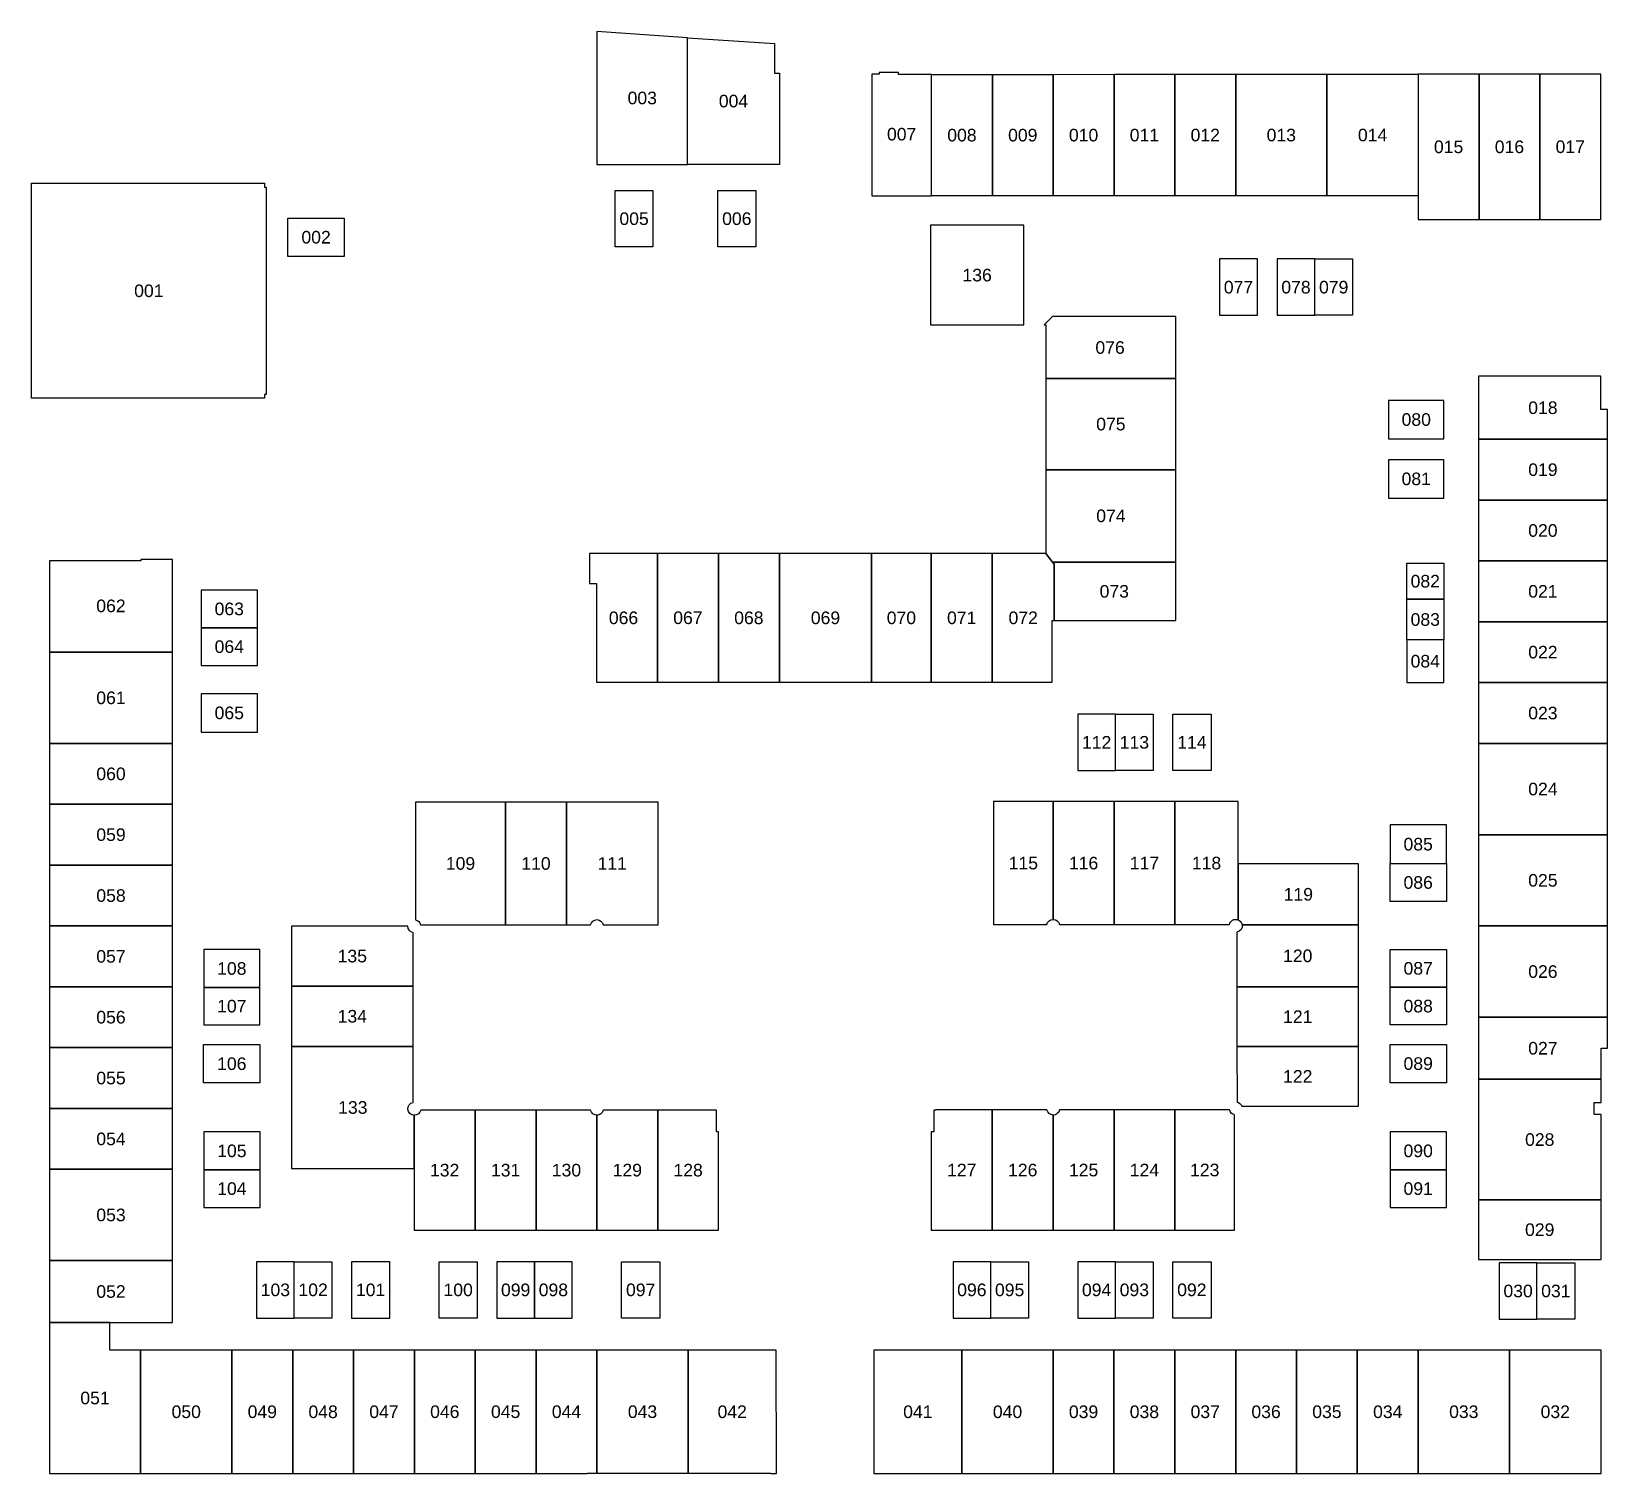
# Model space of a CAD drawing. Header units: millimetres. Extents: x -85770 to -15827, y -7555 to 56439.
import ezdxf
from ezdxf.enums import TextEntityAlignment as Align

# ---------------------------------------------------------------- set-up
doc = ezdxf.new("R2010")
doc.units = ezdxf.units.MM
doc.header["$MEASUREMENT"] = 0
doc.layers.add('RM_', color=34, linetype='Continuous')
doc.layers.add('RM_TXT', color=7, linetype='Continuous')
doc.styles.add('MONOTXT', font='ARIAL.TTF')

msp = doc.modelspace()

# ---------------------------------------------------------------- linework, layer by layer
at = {"layer": 'RM_'}
for points in [[(-56652, 56165), (-60677, 56439), (-60677, 50542), (-56652, 50542)], [(-56652, 50542), (-56652, 56165), (-52802, 55903), (-52802, 54585), (-52578, 54585), (-52578, 50542)], [(-45827, 54539), (-47202, 54539), (-47287, 54539), (-47287, 54622), (-48146, 54622), (-48146, 54550), (-48477, 54550), (-48477, 54510), (-48477, 54510), (-48478, 49144), (-45827, 49144)], [(-43127, 49144), (-45827, 49144), (-45827, 54539), (-43127, 54539)], [(-40428, 49144), (-43127, 49144), (-43127, 54539), (-40428, 54539)], [(-40428, 54539), (-37728, 54541), (-37728, 49144), (-40428, 49144)], [(-35028, 49144), (-37728, 49144), (-37728, 54541), (-35028, 54544)], [(-32328, 49144), (-35028, 49144), (-35028, 54544), (-32764, 54545), (-32764, 54542), (-32328, 54543)], [(-28278, 49144), (-32328, 49144), (-32328, 54543), (-28278, 54546)], [(-28278, 49164), (-28278, 54546), (-24664, 54549), (-24664, 54545), (-24564, 54545), (-24228, 54546), (-24226, 49144), (-28278, 49144), (-28278, 49144)], [(-21528, 54548), (-21638, 54548), (-22903, 54546), (-24228, 54546), (-24227, 51845), (-24226, 49144), (-24227, 48097), (-21528, 48098)], [(-18828, 54550), (-21528, 54548), (-21528, 48098), (-18828, 48099)], [(-16127, 54545), (-17129, 54545), (-17130, 54551), (-18828, 54550), (-18828, 54550), (-18828, 48099), (-16127, 48100)], [(-75354, 49538), (-75354, 40329), (-75434, 40329), (-75434, 40164), (-85770, 40165), (-85770, 49702), (-75434, 49703), (-75434, 49538)], [(-58190, 46882), (-59865, 46882), (-59865, 49382), (-58190, 49382)], [(-55306, 49382), (-53631, 49382), (-53631, 46882), (-55306, 46882)], [(-74390, 46460), (-74390, 48160), (-71890, 48160), (-71890, 46460)], [(-41727, 43421), (-41727, 47840), (-45877, 47840), (-45877, 43421)], [(-31353, 46344), (-33053, 46344), (-33053, 43844), (-31353, 43844)], [(-30489, 46344), (-30489, 43844), (-28814, 43844), (-28814, 46344)], [(-28814, 43844), (-28814, 46344), (-27139, 46344), (-27139, 43844)], [(-40752, 41040), (-34981, 41042), (-34981, 43790), (-40452, 43790), (-40823, 43421), (-40752, 43421)], [(-40752, 41040), (-40752, 36993), (-34980, 36994), (-34981, 41042)], [(-16126, 41144), (-19978, 41144), (-21558, 41144), (-21558, 38345), (-15827, 38345), (-15827, 39671), (-16126, 39671)], [(-23089, 40069), (-25539, 40069), (-25539, 38369), (-23089, 38369)], [(-15827, 38345), (-21558, 38345), (-21558, 35645), (-15827, 35645)], [(-23089, 37436), (-25539, 37436), (-25539, 35736), (-23089, 35736)], [(-34980, 36994), (-40752, 36993), (-40752, 36993), (-40752, 33274), (-40752, 33274), (-40454, 32896), (-34979, 32896)], [(-15827, 35645), (-21558, 35645), (-21558, 32945), (-15827, 32945)], [(-79511, 33004), (-80922, 33004), (-80922, 32955), (-84977, 32955), (-84977, 32835), (-84973, 32835), (-84973, 32835), (-84973, 32835), (-84973, 28894), (-79511, 28894)], [(-57988, 33273), (-61005, 33273), (-61005, 31945), (-60690, 31945), (-60690, 28994), (-60690, 27566), (-57988, 27566)], [(-55288, 33273), (-55288, 33273), (-56587, 33275), (-56587, 33273), (-56687, 33273), (-56687, 33276), (-57937, 33278), (-57937, 33273), (-57988, 33273), (-57988, 27566), (-55288, 27566)], [(-52578, 33273), (-55288, 33273), (-55288, 27566), (-52578, 27566)], [(-48488, 33273), (-52578, 33273), (-52578, 27566), (-48488, 27566)], [(-45838, 33273), (-48488, 33273), (-48488, 27566), (-45838, 27566)], [(-43137, 33273), (-45838, 33273), (-45838, 27566), (-43137, 27566)], [(-40752, 33274), (-41737, 33273), (-43137, 33273), (-43137, 33273), (-43137, 27566), (-40477, 27566), (-40477, 30296), (-40377, 30296), (-40378, 32798), (-40752, 33274)], [(-40454, 32896), (-40454, 32896), (-40378, 32798), (-40377, 30296), (-34978, 30296), (-34979, 32896), (-40454, 32896), (-40454, 32896)], [(-15827, 32945), (-21558, 32945), (-21558, 30245), (-15827, 30245)], [(-23089, 31244), (-24739, 31244), (-24739, 32844), (-23089, 32844)], [(-78243, 29978), (-75743, 29978), (-75743, 31653), (-78243, 31653)], [(-23089, 29444), (-24739, 29444), (-24739, 31244), (-23089, 31244)], [(-15827, 30245), (-21558, 30245), (-21558, 27545), (-15827, 27545)], [(-75743, 29978), (-78243, 29978), (-78243, 28303), (-75743, 28303)], [(-23089, 29444), (-24739, 29444), (-24739, 27544), (-23089, 27544)], [(-79511, 28894), (-84973, 28894), (-84973, 26305), (-84977, 26305), (-84977, 26085), (-84973, 26085), (-84973, 24845), (-79510, 24845)], [(-15827, 27545), (-21558, 27545), (-21558, 27544), (-21558, 24845), (-15827, 24845)], [(-75743, 27051), (-78243, 27051), (-78243, 25351), (-75743, 25351)], [(-37660, 26144), (-39335, 26144), (-39335, 23644), (-37660, 23644)], [(-37660, 26144), (-35985, 26144), (-35985, 23644), (-37660, 23644)], [(-35121, 26144), (-33421, 26144), (-33421, 23644), (-35121, 23644)], [(-79510, 24845), (-84973, 24845), (-84973, 22145), (-79510, 22145)], [(-15827, 24845), (-21558, 24845), (-21558, 20795), (-15827, 20795)], [(-79510, 22145), (-84973, 22145), (-84973, 19445), (-79510, 19445)], [(-62031, 22237), (-64731, 22237), (-64731, 16799), (-62031, 16798)], [(-35028, 22266), (-37728, 22265), (-37728, 16804), (-35028, 16803)], [(-22978, 21237), (-25478, 21237), (-25478, 19512), (-22978, 19512)], [(-15827, 20795), (-21558, 20795), (-21558, 16745), (-15827, 16745)], [(-79510, 19445), (-84973, 19445), (-84973, 18205), (-84974, 18205), (-84974, 17985), (-84973, 17985), (-84973, 16743), (-79510, 16743)], [(-25478, 19512), (-22978, 19512), (-22978, 17837), (-25478, 17837)], [(-79510, 16743), (-84973, 16743), (-84973, 16310), (-84975, 16310), (-84976, 14045), (-79509, 14045)], [(-15827, 16745), (-21558, 16745), (-21558, 12695), (-15827, 12695)], [(-78128, 14019), (-75631, 14019), (-75631, 15694), (-78128, 15694)], [(-22978, 14026), (-25478, 14026), (-25478, 15701), (-22978, 15701)], [(-79509, 14045), (-84976, 14045), (-84976, 11345), (-79509, 11345)], [(-75631, 14019), (-78128, 14019), (-78128, 12351), (-75631, 12351)], [(-68835, 14079), (-74230, 14079), (-74229, 11394), (-68834, 11394)], [(-26878, 14044), (-32270, 14044), (-32270, 11394), (-26878, 11394)], [(-25478, 14026), (-22978, 14026), (-22978, 12351), (-25478, 12351)], [(-15827, 12695), (-21558, 12695), (-21558, 9939), (-16107, 9939), (-16107, 11316), (-15827, 11316)], [(-79509, 11345), (-84976, 11345), (-84976, 8643), (-79509, 8643)], [(-78131, 11480), (-75631, 11480), (-75631, 9780), (-78131, 9780)], [(-25478, 11487), (-22978, 11487), (-22978, 9787), (-25478, 9787)], [(-16107, 8378), (-16417, 8378), (-16417, 8908), (-16107, 8908), (-16107, 9939), (-21558, 9939), (-21558, 4589), (-16107, 4589)], [(-79509, 8643), (-84976, 8643), (-84977, 5945), (-79509, 5945)], [(-63378, 8569), (-66079, 8568), (-66079, 3244), (-63378, 3244)], [(-55280, 7605), (-55364, 7605), (-55365, 8571), (-57978, 8570), (-57978, 3244), (-55278, 3244)], [(-43130, 8578), (-45637, 8578), (-45637, 8575), (-45724, 8572), (-45724, 7606), (-45840, 7606), (-45840, 3244), (-43130, 3244)], [(-35026, 8580), (-37725, 8579), (-37725, 3244), (-35026, 3244)], [(-78128, 5926), (-75628, 5926), (-75628, 7601), (-78128, 7601)], [(-25478, 5926), (-22978, 5926), (-22978, 7601), (-25478, 7601)], [(-79509, 5945), (-84977, 5945), (-84977, 1895), (-79508, 1895)], [(-75628, 5926), (-78128, 5926), (-78128, 4251), (-75628, 4251)], [(-22978, 5926), (-25478, 5926), (-25478, 4251), (-22978, 4251)], [(-16107, 4589), (-21558, 4589), (-21558, 1939), (-16107, 1939)], [(-79508, 1895), (-84977, 1895), (-84977, -853), (-79508, -853)], [(-74110, 1844), (-75785, 1844), (-75785, -656), (-74110, -656)], [(-74110, 1844), (-72435, 1844), (-72435, -656), (-74110, -656)], [(-69871, 1844), (-71571, 1844), (-71571, -656), (-69871, -656)], [(-65985, -656), (-67685, -656), (-67685, 1844), (-65985, 1844)], [(-63446, 1844), (-65121, 1844), (-65121, -656), (-63446, -656)], [(-63446, -656), (-61771, -656), (-61771, 1844), (-63446, 1844)], [(-59585, 1844), (-57885, 1844), (-57885, -656), (-59585, -656)], [(-43198, 1845), (-44873, 1845), (-44873, -655), (-43198, -655)], [(-43198, 1845), (-41523, 1845), (-41523, -655), (-43198, -655)], [(-37663, 1845), (-39338, 1845), (-39338, -655), (-37663, -655)], [(-37663, 1845), (-35988, 1845), (-35988, -655), (-37663, -655)], [(-35123, 1845), (-33423, 1845), (-33423, -655), (-35123, -655)], [(-18957, 1795), (-20632, 1795), (-20632, -705), (-18957, -705)], [(-18957, 1795), (-17282, 1795), (-17282, -705), (-18957, -705)], [(-80928, -2076), (-82288, -2076), (-82288, -853), (-84977, -853), (-84977, -7555), (-80928, -7555)], [(-76878, -2076), (-80928, -2076), (-80928, -7555), (-76878, -7555)], [(-74178, -2076), (-76878, -2076), (-76878, -7555), (-74178, -7555)], [(-71478, -2076), (-74178, -2076), (-74178, -7555), (-71478, -7555)], [(-68778, -2076), (-71478, -2076), (-71478, -7555), (-69211, -7555), (-69211, -7552), (-68778, -7552)], [(-66078, -2076), (-68778, -2076), (-68778, -7552), (-66078, -7552)], [(-63378, -2076), (-66078, -2076), (-66078, -7552), (-63378, -7552)], [(-60678, -2076), (-63378, -2076), (-63378, -7552), (-61114, -7552), (-61114, -7548), (-60678, -7548)], [(-56630, -2076), (-60678, -2076), (-60678, -7548), (-56630, -7548)], [(-52715, -2076), (-56630, -2076), (-56630, -7548), (-52958, -7548), (-52957, -7555), (-52714, -7555)], [(-44477, -2076), (-47178, -2076), (-48390, -2076), (-48390, -7444), (-48390, -7555), (-44477, -7555)], [(-40428, -2076), (-44477, -2076), (-44477, -7555), (-40428, -7555)], [(-37729, -2076), (-40428, -2076), (-40428, -7555), (-37729, -7555)], [(-35029, -2076), (-37729, -2076), (-37729, -7555), (-35029, -7555)], [(-32328, -2076), (-35029, -2076), (-35029, -7555), (-32328, -7555)], [(-29629, -2076), (-32328, -2076), (-32328, -7555), (-29629, -7555)], [(-26929, -2076), (-29629, -2076), (-29629, -7555), (-26929, -7555)], [(-24228, -2076), (-26929, -2076), (-26929, -7555), (-24664, -7555), (-24664, -7552), (-24228, -7552)], [(-20179, -2076), (-24228, -2076), (-24228, -7552), (-20179, -7552)], [(-16107, -2076), (-20179, -2076), (-20179, -7552), (-16238, -7552), (-16238, -7555), (-16107, -7555)]]:
    msp.add_lwpolyline(points, close=True, dxfattribs=at)
for points in [[(-64731, 22237), (-68731, 22237), (-68731, 19536), (-68731, 17014, -0.298962), (-68500, 16799), (-64731, 16799)], [(-57962, 22237), (-62031, 22237), (-62031, 16798), (-60960, 16798, -0.353087), (-60679, 17025, -0.353087), (-60398, 16798), (-57962, 16800)], [(-40428, 22265), (-43074, 22264), (-43074, 16805), (-40709, 16805, -0.353657), (-40428, 17033)], [(-37728, 22265), (-40428, 22265), (-40428, 17033, -0.356225), (-40145, 16804), (-37728, 16804)], [(-32216, 22267), (-35028, 22266), (-35028, 16803), (-32609, 16802, -0.473165), (-32216, 17012)], [(-26878, 19506), (-32216, 19506), (-32216, 17012, -0.098494), (-32123, 16950, -0.155875), (-32042, 16794), (-26878, 16794)], [(-26878, 16794), (-32042, 16794, -0.405801), (-32270, 16464), (-32270, 14044), (-26878, 14044)], [(-68836, 16449, -0.362102), (-69067, 16736), (-74230, 16736), (-74230, 14079), (-68835, 14079)], [(-68834, 11394), (-74229, 11394), (-74228, 5982), (-68790, 5982), (-68790, 8344, -0.882932), (-68833, 8913)], [(-26878, 11394), (-32270, 11394), (-32269, 8928, -0.263634), (-32054, 8744), (-26878, 8744)], [(-66079, 8568), (-68496, 8567, -0.364927), (-68790, 8344), (-68790, 5983), (-68790, 5983), (-68790, 3244), (-66079, 3244)], [(-60678, 8343, -0.351332), (-60957, 8570), (-63378, 8569), (-63378, 3244), (-60678, 3244)], [(-57978, 8570), (-60395, 8570, -0.354898), (-60678, 8343), (-60678, 3244), (-57978, 3244)], [(-40428, 8352, -0.348907), (-40705, 8578), (-43130, 8578), (-43130, 3244), (-40428, 3244)], [(-37725, 8579), (-40143, 8578, -0.353146), (-40424, 8351, -0.003783), (-40428, 8352), (-40428, 3244), (-37725, 3244)], [(-32376, 8362, -0.299669), (-32604, 8581), (-35026, 8580), (-35026, 3244), (-32376, 3244)]]:
    msp.add_lwpolyline(points, format="xyb", close=True, dxfattribs=at)

# ---------------------------------------------------------------- texts
at = {"layer": 'RM_TXT', "style": 'MONOTXT'}
for s, p in [('003', (-58664, 53211)), ('004', (-54615, 53074)), ('007', (-47152, 51604)), ('008', (-44477, 51562)), ('009', (-41777, 51562)), ('010', (-39078, 51563)), ('011', (-36378, 51564)), ('012', (-33678, 51565)), ('013', (-30303, 51565)), ('014', (-26252, 51567)), ('015', (-22878, 51043)), ('016', (-20178, 51044)), ('017', (-17478, 51046)), ('005', (-59027, 47853)), ('006', (-54469, 47853)), ('002', (-73140, 47031)), ('136', (-43802, 45351)), ('001', (-80562, 44654)), ('077', (-32203, 44814)), ('078', (-29652, 44814)), ('079', (-27977, 44815)), ('076', (-37902, 42136)), ('018', (-18693, 39465)), ('075', (-37866, 38738)), ('080', (-24314, 38940)), ('019', (-18693, 36716)), ('081', (-24314, 36307)), ('074', (-37865, 34666)), ('020', (-18693, 34016)), ('082', (-23914, 31765)), ('073', (-37716, 31316)), ('021', (-18693, 31316)), ('062', (-82244, 30670)), ('063', (-76993, 30536)), ('066', (-59497, 30140)), ('067', (-56638, 30143)), ('068', (-53933, 30140)), ('069', (-50533, 30140)), ('070', (-47163, 30140)), ('071', (-44488, 30140)), ('072', (-41757, 30141)), ('083', (-23914, 30065)), ('064', (-76993, 28861)), ('084', (-23914, 28215)), ('022', (-18693, 28616)), ('061', (-82244, 26590)), ('065', (-76993, 25922)), ('023', (-18693, 25916)), ('112', (-38498, 24615)), ('113', (-36823, 24615)), ('114', (-34271, 24615)), ('060', (-82242, 23216)), ('024', (-18693, 22541)), ('059', (-82242, 20516)), ('085', (-24228, 20095)), ('109', (-66731, 19239)), ('110', (-63381, 19238)), ('111', (-59997, 19238)), ('115', (-41751, 19256)), ('116', (-39078, 19255)), ('117', (-36378, 19255)), ('118', (-33622, 19255)), ('086', (-24228, 18395)), ('025', (-18693, 18491)), ('058', (-82242, 17815)), ('119', (-29547, 17871)), ('057', (-82243, 15115)), ('135', (-71533, 15128)), ('120', (-29574, 15139)), ('108', (-76880, 14578)), ('087', (-24228, 14584)), ('026', (-18693, 14441)), ('107', (-76880, 12906)), ('088', (-24228, 12909)), ('056', (-82243, 12416)), ('134', (-71532, 12457)), ('121', (-29574, 12439)), ('027', (-18693, 11038)), ('106', (-76881, 10351)), ('089', (-24228, 10357)), ('055', (-82243, 9715)), ('122', (-29574, 9790)), ('133', (-71510, 8409)), ('054', (-82243, 7015)), ('105', (-76878, 6484)), ('090', (-24228, 6484)), ('028', (-18833, 6985)), ('132', (-67434, 5627)), ('131', (-64728, 5627)), ('130', (-62028, 5628)), ('129', (-59328, 5628)), ('128', (-56628, 5628)), ('127', (-44485, 5632)), ('126', (-41779, 5632)), ('125', (-39077, 5632)), ('124', (-36376, 5633)), ('123', (-33701, 5633)), ('104', (-76878, 4809)), ('091', (-24228, 4809)), ('053', (-82243, 3641)), ('029', (-18833, 2985)), ('052', (-82243, 242)), ('103', (-74948, 315)), ('102', (-73273, 315)), ('101', (-70721, 315)), ('100', (-66835, 315)), ('099', (-64284, 315)), ('098', (-62609, 315)), ('097', (-58735, 315)), ('096', (-44036, 315)), ('095', (-42361, 315)), ('094', (-38500, 315)), ('093', (-36825, 315)), ('092', (-34273, 316)), ('030', (-19794, 266)), ('031', (-18119, 266)), ('051', (-82953, -4483)), ('050', (-78903, -5095)), ('049', (-75528, -5095)), ('048', (-72828, -5095)), ('047', (-70128, -5095)), ('046', (-67428, -5093)), ('045', (-64728, -5093)), ('044', (-62028, -5093)), ('043', (-58654, -5092)), ('042', (-54672, -5095)), ('041', (-46433, -5095)), ('040', (-42452, -5095)), ('039', (-39079, -5095)), ('038', (-36379, -5095)), ('037', (-33679, -5095)), ('036', (-30979, -5095)), ('035', (-28279, -5095)), ('034', (-25578, -5095)), ('033', (-22204, -5093)), ('032', (-18143, -5095))]:
    msp.add_text(s, height=558.8, dxfattribs=at).set_placement(p, align=Align.CENTER)

doc.saveas('drawing.dxf')
